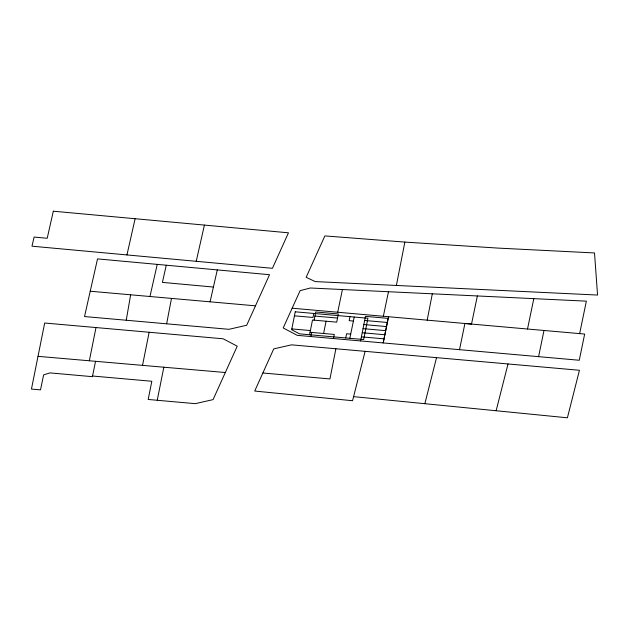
<?xml version="1.0" encoding="UTF-8"?>
<svg xmlns="http://www.w3.org/2000/svg" width="629" height="629" viewBox="0 0 629 629"><rect width="100%" height="100%" fill="white"/><g stroke="black" fill="none" stroke-linecap="round" stroke-linejoin="round"><path stroke-width="0.94" d="M126.24 320.232L130.643 294.797M166.638 323.801L171.497 298.405M427.185 320.153L432.304 293.806M335.886 348.757L329.942 378.933L262.851 372.997L254.714 391.049L352.547 400.72L365.111 351.336M396.38 285.448L404.864 242.086L497.751 248.078L594.515 252.952L597.55 295.048L315.192 281.58L306.15 277.31L324.871 235.914L404.864 242.086M89.342 360.771L95.993 327.552M142.524 365.37L149.144 332.254M92.573 376.024L151.833 381.268L148.185 399.462L157.234 400.272L163.839 367.21M309.562 334.746L312.495 320.012L336.712 322.158L338.347 313.973L315.734 311.968L314.107 320.153M313.8 313.454L313.006 317.464L294.435 315.821M310.844 336.531L311.662 332.434M323.613 333.496L326.058 321.215M333.456 338.536L334.266 334.439L310.05 332.293M345.738 337.954L346.571 333.763L350.699 334.125M349.976 316.654L349.181 320.664L353.396 321.034M360.59 340.934L365.473 316.371L388.085 318.376L383.195 342.931L388.596 316.741M95.537 361.313L92.439 376.677L50.061 372.895L43.629 374.868L40.5 389.87L31.45 389.068L44.69 323.023L223.153 338.795L237.235 346.178L213.074 399.619L195.273 403.653L157.234 400.272M337.702 312.243L342.42 289.529M349.834 338.316L354.221 317.032M459.516 349.669L464.91 323.487L584.656 334.062L579.262 360.252L297.258 335.343L283.207 327.953L300.112 290.661L310.309 287.996L586.362 301.149L579.639 333.622M527.519 329.014L533.801 298.641M538.589 356.659L543.991 330.469M383.344 316.277L388.478 291.722M477.356 295.952L471.514 324.077L292.147 308.202M90.23 291.227L97.534 258.889L269.534 274.708L246.694 325.248L228.932 329.313L84.53 316.552L90.23 291.227L255.468 305.828M126.948 254.926L135.117 218.735M149.961 296.511L157.234 264.377M166.276 265.21L162.4 282.382L213.428 287.052M196.232 261.302L204.401 225.111M210.078 301.818L217.296 269.904M424.858 403.692L436.542 357.649M496.132 410.745L508.02 363.963M262.851 372.997L273.749 348.875L291.549 344.841L579.451 370.269L567.405 417.798L353.584 396.647M38.007 356.344L225.324 372.517M314.917 316.065L337.529 318.062M364.663 320.468L387.267 322.465M363.845 324.556L386.458 326.561M363.035 328.652L385.64 330.65M362.218 332.741L384.822 334.746M291.832 328.912L310.396 330.555M361.4 336.837L384.012 338.842M295.237 311.811L291.667 329.722L299.53 333.857L363.672 339.534L367.91 318.243L295.237 311.811M53.316 211.202L47.206 238.273L34.108 237.062L31.977 246.191L272.428 268.308L288.467 232.809L53.316 211.202"/></g></svg>
